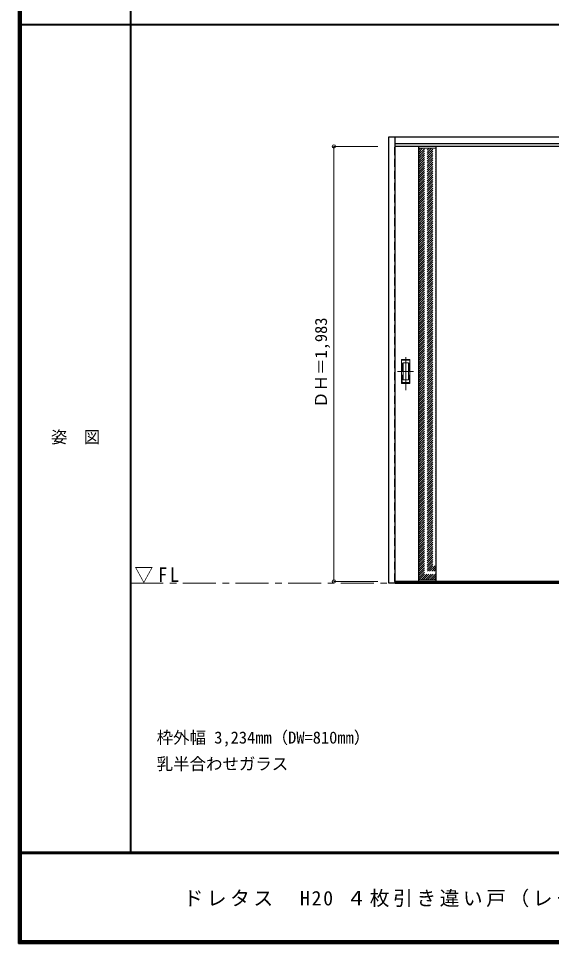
# Model space of a CAD drawing. Units: millimetres, scale not verified. Extents: x -6000 to 5700, y -4307 to 4260.
# Drawn here: x -6000 to -3570, y -4205 to 12 of the extents above; entities that cross this region are included whole.
import ezdxf
from ezdxf.enums import TextEntityAlignment as Align

# ---------------------------------------------------------------- set-up
doc = ezdxf.new("R2010")
doc.units = ezdxf.units.MM
doc.header["$LTSCALE"] = 30
doc.header["$PDMODE"] = 32
doc.header["$PDSIZE"] = 15
doc.linetypes.add('CHAIN1', pattern=[8, 5, -1, 1, -1])
doc.linetypes.add('DASHED1', pattern=[1.8, 1.2, -0.6])
for name, color, linetype, lineweight in [('0-1_通り芯', 7, 'CHAIN1', 18), ('0-2_扉', 4, 'DASHED1', 9), ('0-3_仕上げ', 3, 'Continuous', 25), ('0-4_枠', 3, 'Continuous', 25), ('0-6_引手', 7, 'Continuous', 18), ('0-B_寸法', 7, 'Continuous', 9), ('0-C_ハッチ', 4, 'DASHED1', 9), ('F-1_枠', 6, 'Continuous', 40), ('F-A_文字', 7, 'Continuous', 18)]:
    doc.layers.add(name, color=color, linetype=linetype, lineweight=lineweight)
doc.layers.add('0-A_文字', color=7, linetype='Continuous')
doc.styles.add('ＭＳ ゴシック', font='')
doc.styles.get('ＭＳ ゴシック').set_extended_font_data('MS Gothic')

msp = doc.modelspace()

# ---------------------------------------------------------------- linework, layer by layer
at = {"layer": '0-1_通り芯'}
msp.add_line((-5490, -2562.5), (100, -2562.5), dxfattribs=at)
at = {"layer": '0-2_扉'}
for p, q in [((-4285, -2554.5), (-4285, -571.5)), ((-4282, -571.5), (-4285, -571.5)), ((-4282, -2554.5), (-4285, -2554.5))]:
    msp.add_line(p, q, dxfattribs=at)
at = {"layer": '0-2_扉', "color": 3, "linetype": 'Continuous', "lineweight": 25}
for p, q in [((-3475, -571.5), (-4282, -571.5)), ((-3475, -2554.5), (-4282, -2554.5))]:
    msp.add_line(p, q, dxfattribs=at)
at = {"layer": '0-3_仕上げ'}
for p, q in [((-4175, -2554.5), (-4175, -571.5)), ((-4095, -2554.5), (-4095, -571.5))]:
    msp.add_line(p, q, dxfattribs=at)
at = {"layer": '0-3_仕上げ', "color": 7, "lineweight": 18}
for p, q in [((-4095, -579.5), (-4175, -579.5)), ((-4095, -2546.5), (-4175, -2546.5))]:
    msp.add_line(p, q, dxfattribs=at)
at = {"layer": '0-4_枠'}
for p, q in [((-4312, -2562.5), (-4312, -527.5)), ((-4312, -527.5), (-1078, -527.5)), ((-4282, -2562.5), (-4282, -527.5)), ((-4282, -557.5), (-1108, -557.5)), ((-4282, -2562.5), (-4312, -2562.5)), ((-4282, -2559.5), (-1108, -2559.5)), ((-4282, -2562.5), (-1108, -2562.5))]:
    msp.add_line(p, q, dxfattribs=at)
at = {"layer": '0-6_引手', "linetype": 'CHAIN1'}
for p, q in [((-4234, -1682.23), (-4234, -1511.38)), ((-4272.07, -1597), (-4199.56, -1597))]:
    msp.add_line(p, q, dxfattribs=at)
at = {"layer": '0-6_引手', "linetype": 'DASHED1'}
for p, q in [((-4250, -1546), (-4218, -1546)), ((-4250, -1648), (-4250, -1546))]:
    msp.add_line(p, q, dxfattribs=at)
at = {"layer": '0-6_引手'}
for p, q in [((-4246.5, -1636), (-4246.5, -1558)), ((-4246.5, -1558), (-4221.5, -1558)), ((-4221.5, -1636), (-4221.5, -1558)), ((-4215, -1652), (-4215, -1542)), ((-4246.5, -1636), (-4221.5, -1636)), ((-4253, -1652), (-4215, -1652))]:
    msp.add_line(p, q, dxfattribs=at)
msp.add_lwpolyline([(-4253, -1652), (-4253, -1542), (-4215, -1542)], dxfattribs=at)
at = {"layer": '0-6_引手', "linetype": 'DASHED1'}
msp.add_lwpolyline([(-4250, -1648), (-4218, -1648), (-4218, -1546)], dxfattribs=at)
at = {"layer": '0-B_寸法', "color": 4}
for p, q in [((-4562, -571.5), (-4562, -2554.5)), ((-4562, -571.5), (-4362, -571.5)), ((-4562, -2554.5), (-4362, -2554.5))]:
    msp.add_line(p, q, dxfattribs=at)
at = {"layer": '0-B_寸法'}
for p in [(-4562, -571.5), (-4562, -2554.5)]:
    msp.add_point(p, dxfattribs=at)
at = {"layer": '0-C_ハッチ'}
for p, q in [((-4175, -587.31), (-4167.19, -579.5)), ((-4175, -597.21), (-4157.29, -579.5)), ((-4175, -607.11), (-4147.39, -579.5)), ((-4175, -617.01), (-4137.49, -579.5)), ((-4175, -626.91), (-4127.59, -579.5)), ((-4175, -636.81), (-4117.69, -579.5)), ((-4175, -646.71), (-4107.79, -579.5)), ((-4175, -656.61), (-4097.89, -579.5)), ((-4175, -666.51), (-4095, -586.51)), ((-4175, -676.41), (-4095, -596.41)), ((-4175, -686.31), (-4095, -606.31)), ((-4175, -696.21), (-4095, -616.21)), ((-4175, -706.11), (-4095, -626.11)), ((-4175, -716), (-4095, -636)), ((-4175, -725.9), (-4095, -645.9)), ((-4175, -735.8), (-4095, -655.8)), ((-4175, -745.7), (-4095, -665.7)), ((-4175, -755.6), (-4095, -675.6)), ((-4175, -765.5), (-4095, -685.5)), ((-4175, -775.4), (-4095, -695.4)), ((-4175, -785.3), (-4095, -705.3)), ((-4175, -795.2), (-4095, -715.2)), ((-4175, -805.1), (-4095, -725.1)), ((-4175, -815), (-4095, -735)), ((-4175, -824.9), (-4095, -744.9)), ((-4175, -834.8), (-4095, -754.8)), ((-4175, -844.7), (-4095, -764.7)), ((-4175, -854.6), (-4095, -774.6)), ((-4175, -864.5), (-4095, -784.5)), ((-4175, -874.4), (-4095, -794.4)), ((-4175, -884.3), (-4095, -804.3)), ((-4175, -894.2), (-4095, -814.2)), ((-4175, -904.09), (-4095, -824.09)), ((-4175, -913.99), (-4095, -833.99)), ((-4175, -923.89), (-4095, -843.89)), ((-4175, -933.79), (-4095, -853.79)), ((-4175, -943.69), (-4095, -863.69)), ((-4175, -953.59), (-4095, -873.59)), ((-4175, -963.49), (-4095, -883.49)), ((-4175, -973.39), (-4095, -893.39)), ((-4175, -983.29), (-4095, -903.29)), ((-4175, -993.19), (-4095, -913.19)), ((-4175, -1003.09), (-4095, -923.09)), ((-4175, -1012.99), (-4095, -932.99)), ((-4175, -1022.89), (-4095, -942.89)), ((-4175, -1032.79), (-4095, -952.79)), ((-4175, -1042.69), (-4095, -962.69)), ((-4175, -1052.59), (-4095, -972.59)), ((-4175, -1062.49), (-4095, -982.49)), ((-4175, -1072.39), (-4095, -992.39)), ((-4175, -1082.29), (-4095, -1002.29)), ((-4175, -1092.19), (-4095, -1012.19)), ((-4175, -1102.08), (-4095, -1022.08)), ((-4175, -1111.98), (-4095, -1031.98)), ((-4175, -1121.88), (-4095, -1041.88)), ((-4175, -1131.78), (-4095, -1051.78)), ((-4175, -1141.68), (-4095, -1061.68)), ((-4175, -1151.58), (-4095, -1071.58)), ((-4175, -1161.48), (-4095, -1081.48)), ((-4175, -1171.38), (-4095, -1091.38)), ((-4175, -1181.28), (-4095, -1101.28)), ((-4175, -1191.18), (-4095, -1111.18)), ((-4175, -1201.08), (-4095, -1121.08)), ((-4175, -1210.98), (-4095, -1130.98)), ((-4175, -1220.88), (-4095, -1140.88)), ((-4175, -1230.78), (-4095, -1150.78)), ((-4175, -1240.68), (-4095, -1160.68)), ((-4175, -1250.58), (-4095, -1170.58)), ((-4175, -1260.48), (-4095, -1180.48)), ((-4175, -1270.38), (-4095, -1190.38)), ((-4175, -1280.28), (-4095, -1200.28)), ((-4175, -1290.18), (-4095, -1210.18)), ((-4175, -1300.07), (-4095, -1220.07)), ((-4175, -1309.97), (-4095, -1229.97)), ((-4175, -1319.87), (-4095, -1239.87)), ((-4175, -1329.77), (-4095, -1249.77)), ((-4175, -1339.67), (-4095, -1259.67)), ((-4175, -1349.57), (-4095, -1269.57)), ((-4175, -1359.47), (-4095, -1279.47)), ((-4175, -1369.37), (-4095, -1289.37)), ((-4175, -1379.27), (-4095, -1299.27)), ((-4175, -1389.17), (-4095, -1309.17)), ((-4175, -1399.07), (-4095, -1319.07)), ((-4175, -1408.97), (-4095, -1328.97)), ((-4175, -1418.87), (-4095, -1338.87)), ((-4175, -1428.77), (-4095, -1348.77)), ((-4175, -1438.67), (-4095, -1358.67)), ((-4175, -1448.57), (-4095, -1368.57)), ((-4175, -1458.47), (-4095, -1378.47)), ((-4175, -1468.37), (-4095, -1388.37)), ((-4175, -1478.27), (-4095, -1398.27)), ((-4175, -1488.17), (-4095, -1408.17)), ((-4175, -1498.06), (-4095, -1418.06)), ((-4175, -1507.96), (-4095, -1427.96)), ((-4175, -1517.86), (-4095, -1437.86)), ((-4175, -1527.76), (-4095, -1447.76)), ((-4175, -1537.66), (-4095, -1457.66)), ((-4175, -1547.56), (-4095, -1467.56)), ((-4175, -1557.46), (-4095, -1477.46)), ((-4175, -1567.36), (-4095, -1487.36)), ((-4175, -1577.26), (-4095, -1497.26)), ((-4175, -1587.16), (-4095, -1507.16)), ((-4175, -1597.06), (-4095, -1517.06)), ((-4175, -1606.96), (-4095, -1526.96)), ((-4175, -1616.86), (-4095, -1536.86)), ((-4175, -1626.76), (-4095, -1546.76)), ((-4175, -1636.66), (-4095, -1556.66)), ((-4175, -1646.56), (-4095, -1566.56)), ((-4175, -1656.46), (-4095, -1576.46)), ((-4175, -1666.36), (-4095, -1586.36)), ((-4175, -1676.26), (-4095, -1596.26)), ((-4175, -1686.16), (-4095, -1606.16)), ((-4175, -1696.05), (-4095, -1616.05)), ((-4175, -1705.95), (-4095, -1625.95)), ((-4175, -1715.85), (-4095, -1635.85)), ((-4175, -1725.75), (-4095, -1645.75)), ((-4175, -1735.65), (-4095, -1655.65)), ((-4175, -1745.55), (-4095, -1665.55)), ((-4175, -1755.45), (-4095, -1675.45)), ((-4175, -1765.35), (-4095, -1685.35)), ((-4175, -1775.25), (-4095, -1695.25)), ((-4175, -1785.15), (-4095, -1705.15)), ((-4175, -1795.05), (-4095, -1715.05)), ((-4175, -1804.95), (-4095, -1724.95)), ((-4175, -1814.85), (-4095, -1734.85)), ((-4175, -1824.75), (-4095, -1744.75)), ((-4175, -1834.65), (-4095, -1754.65)), ((-4175, -1844.55), (-4095, -1764.55)), ((-4175, -1854.45), (-4095, -1774.45)), ((-4175, -1864.35), (-4095, -1784.35)), ((-4175, -1874.25), (-4095, -1794.25)), ((-4175, -1884.14), (-4095, -1804.14)), ((-4175, -1894.04), (-4095, -1814.04)), ((-4175, -1903.94), (-4095, -1823.94)), ((-4175, -1913.84), (-4095, -1833.84)), ((-4175, -1923.74), (-4095, -1843.74)), ((-4175, -1933.64), (-4095, -1853.64)), ((-4175, -1943.54), (-4095, -1863.54)), ((-4175, -1953.44), (-4095, -1873.44)), ((-4175, -1963.34), (-4095, -1883.34)), ((-4175, -1973.24), (-4095, -1893.24)), ((-4175, -1983.14), (-4095, -1903.14)), ((-4175, -1993.04), (-4095, -1913.04)), ((-4175, -2002.94), (-4095, -1922.94)), ((-4175, -2012.84), (-4095, -1932.84)), ((-4175, -2022.74), (-4095, -1942.74)), ((-4175, -2032.64), (-4095, -1952.64)), ((-4175, -2042.54), (-4095, -1962.54)), ((-4175, -2052.44), (-4095, -1972.44)), ((-4175, -2062.34), (-4095, -1982.34)), ((-4175, -2072.24), (-4095, -1992.24)), ((-4175, -2082.13), (-4095, -2002.13)), ((-4175, -2092.03), (-4095, -2012.03)), ((-4175, -2101.93), (-4095, -2021.93)), ((-4175, -2111.83), (-4095, -2031.83)), ((-4175, -2121.73), (-4095, -2041.73)), ((-4175, -2131.63), (-4095, -2051.63)), ((-4175, -2141.53), (-4095, -2061.53)), ((-4175, -2151.43), (-4095, -2071.43)), ((-4175, -2161.33), (-4095, -2081.33)), ((-4175, -2171.23), (-4095, -2091.23)), ((-4175, -2181.13), (-4095, -2101.13)), ((-4175, -2191.03), (-4095, -2111.03)), ((-4175, -2200.93), (-4095, -2120.93)), ((-4175, -2210.83), (-4095, -2130.83)), ((-4175, -2220.73), (-4095, -2140.73)), ((-4175, -2230.63), (-4095, -2150.63)), ((-4175, -2240.53), (-4095, -2160.53)), ((-4175, -2250.43), (-4095, -2170.43)), ((-4175, -2260.33), (-4095, -2180.33)), ((-4175, -2270.23), (-4095, -2190.23)), ((-4175, -2280.12), (-4095, -2200.12)), ((-4175, -2290.02), (-4095, -2210.02)), ((-4175, -2299.92), (-4095, -2219.92)), ((-4175, -2309.82), (-4095, -2229.82)), ((-4175, -2319.72), (-4095, -2239.72)), ((-4175, -2329.62), (-4095, -2249.62)), ((-4175, -2339.52), (-4095, -2259.52)), ((-4175, -2349.42), (-4095, -2269.42)), ((-4175, -2359.32), (-4095, -2279.32)), ((-4175, -2369.22), (-4095, -2289.22)), ((-4175, -2379.12), (-4095, -2299.12)), ((-4175, -2389.02), (-4095, -2309.02)), ((-4175, -2398.92), (-4095, -2318.92)), ((-4175, -2408.82), (-4095, -2328.82)), ((-4175, -2418.72), (-4095, -2338.72)), ((-4175, -2428.62), (-4095, -2348.62)), ((-4175, -2438.52), (-4095, -2358.52)), ((-4175, -2448.42), (-4095, -2368.42)), ((-4175, -2458.32), (-4095, -2378.32)), ((-4175, -2468.22), (-4095, -2388.22)), ((-4175, -2478.11), (-4095, -2398.11)), ((-4175, -2488.01), (-4095, -2408.01)), ((-4175, -2497.91), (-4095, -2417.91)), ((-4175, -2507.81), (-4095, -2427.81)), ((-4175, -2517.71), (-4095, -2437.71)), ((-4175, -2527.61), (-4095, -2447.61)), ((-4175, -2537.51), (-4095, -2457.51)), ((-4174.09, -2546.5), (-4095, -2467.41)), ((-4164.19, -2546.5), (-4095, -2477.31)), ((-4154.29, -2546.5), (-4095, -2487.21)), ((-4144.39, -2546.5), (-4095, -2497.11)), ((-4134.49, -2546.5), (-4095, -2507.01)), ((-4124.59, -2546.5), (-4095, -2516.91)), ((-4114.69, -2546.5), (-4095, -2526.81)), ((-4104.79, -2546.5), (-4095, -2536.71))]:
    msp.add_line(p, q, dxfattribs=at)
at = {"layer": 'F-1_枠'}
for p, q in [((-6000, 4175), (-6000, -4205)), ((-5995, 4175), (-5995, -4205)), ((-5990, 4175), (-5990, -4205)), ((-5490, 4175), (-5490, -3790)), ((-6000, -15.5), (5700, -15.5)), ((5700, -3790), (-6000, -3790)), ((5700, -3795), (-6000, -3795)), ((5700, -4195), (-6000, -4195)), ((5700, -4200), (-6000, -4200)), ((5700, -4205), (-6000, -4205))]:
    msp.add_line(p, q, dxfattribs=at)

# ---------------------------------------------------------------- texts
at = {"layer": '0-A_文字', "style": 'ＭＳ ゴシック'}
for s, p in [('枠外幅 3,234mm（DW=810mm）', (-5370, -3310)), ('乳半合わせガラス', (-5370, -3430))]:
    msp.add_text(s, height=54.99, dxfattribs=at).set_placement(p, align=Align.BOTTOM_LEFT)
at = {"layer": '0-A_文字', "insert": (-5471.25, -2562.5), "char_height": 65.98, "attachment_point": 7, "style": 'ＭＳ ゴシック'}
msp.add_mtext('\\T1.26;\\W0.95;▽FL', dxfattribs=at)
at = {"layer": '0-B_寸法', "style": 'ＭＳ ゴシック'}
msp.add_text('ＤＨ＝1,983', height=54.99, rotation=90, dxfattribs=at).set_placement((-4577, -1763.25), align=Align.BOTTOM_LEFT)
at = {"layer": 'F-A_文字', "style": 'ＭＳ ゴシック'}
msp.add_text('姿\u3000図', height=54.99, dxfattribs=at).set_placement((-5852.5, -1940.25), align=Align.BOTTOM_LEFT)
at = {"layer": 'F-A_文字', "insert": (-5247.55, -4040), "char_height": 65.98, "attachment_point": 7, "style": 'ＭＳ ゴシック'}
msp.add_mtext('\\T1.18;ドレタス\u3000H20\\~４枚引き違い戸（レールタイプ）Ｂ－ＸＡ／ＸＧ／ＸＭ', dxfattribs=at)

doc.saveas('drawing.dxf')
